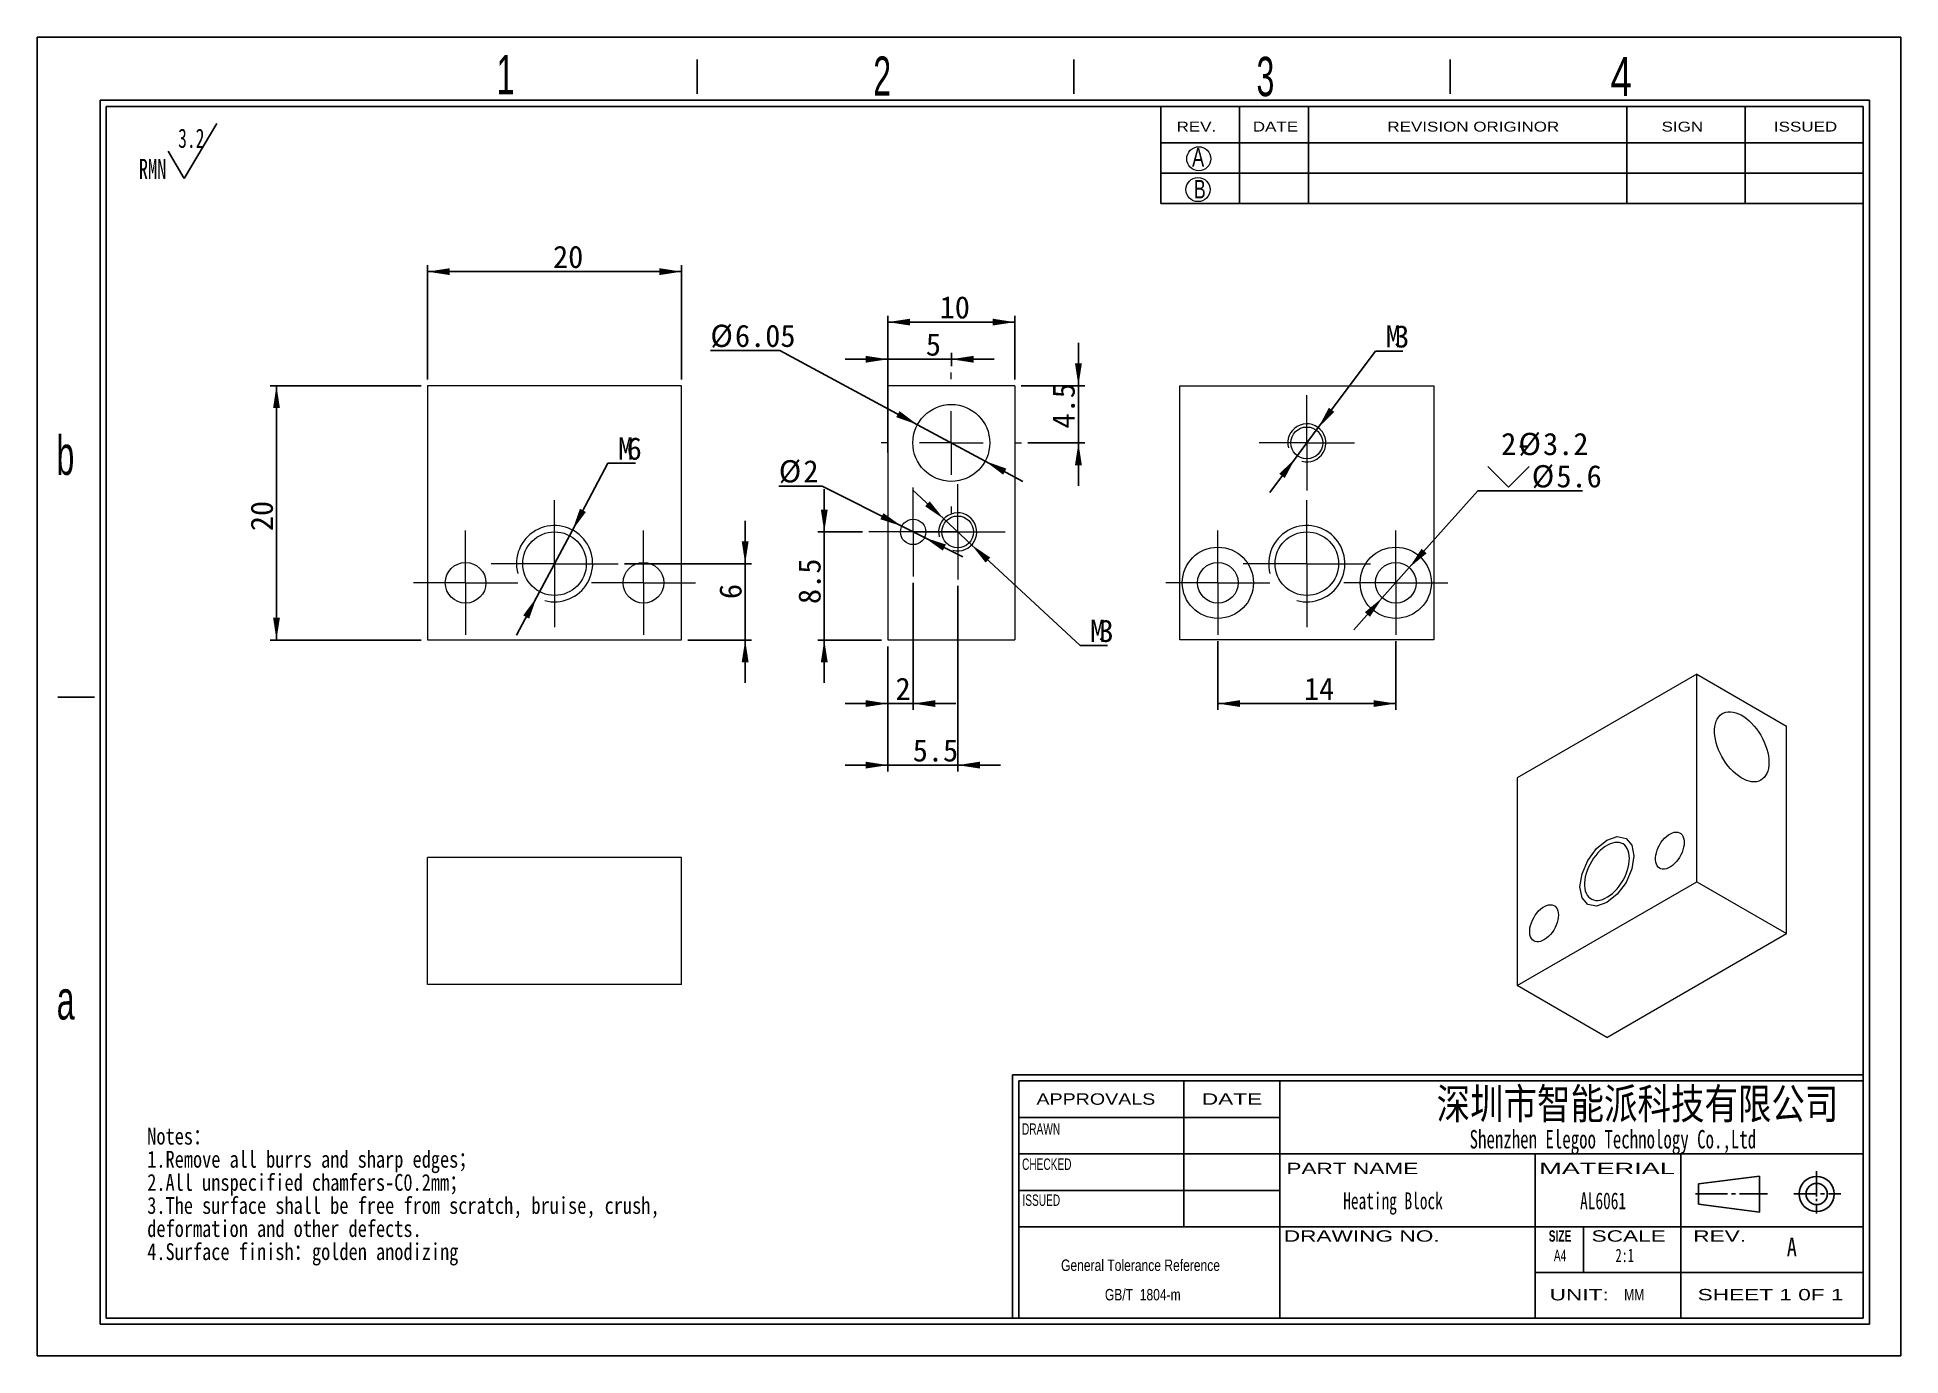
# Model space of a CAD drawing. Header units: millimetres. Extents: x 2 to 295, y 1 to 209.
import ezdxf

# ---------------------------------------------------------------- set-up
doc = ezdxf.new("R2010")
doc.units = ezdxf.units.MM
doc.linetypes.add('CENTER', pattern=[10.16, 6.35, -1.27, 1.27, -1.27])
doc.layers.add('DIM', color=5, linetype='Continuous')
doc.layers.add('SLD-0', color=179, linetype='Continuous')
doc.layers.add('中心线', color=1, linetype='CENTER', lineweight=15)
doc.styles.add('SLDTEXTSTYLE0', font='SIMSUN.TTC', dxfattribs={"width": 0.67})
doc.styles.add('SLDTEXTSTYLE1', font='SIMSUN.TTC', dxfattribs={"width": 0.8, "bigfont": 'bigfont'})
doc.styles.add('SLDTEXTSTYLE10', font='ARIAL.TTF', dxfattribs={"width": 1.2324})
doc.styles.add('SLDTEXTSTYLE11', font='ARIAL.TTF', dxfattribs={"width": 1.7064})
doc.styles.add('SLDTEXTSTYLE12', font='SIMSUN.TTC', dxfattribs={"width": 0.8, "bigfont": 'bigfont'})
doc.styles.add('SLDTEXTSTYLE13', font='SIMKAI.TTF', dxfattribs={"width": 0.67})
doc.styles.add('SLDTEXTSTYLE14', font='SIMSUN.TTC')
doc.styles.add('SLDTEXTSTYLE2', font='SIMSUN.TTC', dxfattribs={"width": 0.8})
doc.styles.add('SLDTEXTSTYLE3', font='SIMSUN.TTC', dxfattribs={"width": 0.67})
doc.styles.add('SLDTEXTSTYLE4', font='ARIAL.TTF', dxfattribs={"width": 0.63516})
doc.styles.add('SLDTEXTSTYLE5', font='GOTHIC.TTF', dxfattribs={"width": 0.7304})
doc.styles.add('SLDTEXTSTYLE6', font='GOTHIC.TTF', dxfattribs={"width": 0.61171})
doc.styles.add('SLDTEXTSTYLE7', font='ARIALBD.TTF', dxfattribs={"width": 0.63516})
doc.styles.add('SLDTEXTSTYLE8', font='ARIAL.TTF', dxfattribs={"width": 1.422})
doc.styles.add('SLDTEXTSTYLE9', font='ARIAL.TTF', dxfattribs={"width": 0.7584})
doc.dimstyles.new('SLDDIMSTYLE0', dxfattribs={"dimtxt": 3.5, "dimasz": 3.5, "dimexe": 0, "dimexo": 0.0625, "dimgap": 0.875, "dimtad": 2, "dimlfac": 0.5, "dimrnd": 1e-09, "dimzin": 12, "dimdsep": 46, "dimtxsty": 'SLDTEXTSTYLE0', "dimsah": 1, "dimcen": 0.09, "dimadec": 0, "dimazin": 3, "dimtfac": 1, "dimtofl": 0, "dimtmove": 0, "dimatfit": 3, "dimfxl": 0, "dimfrac": 2, "dimtolj": 1, "dimtzin": 12, "dimarcsym": 0})
doc.dimstyles.new('SLDDIMSTYLE1', dxfattribs={"dimtxt": 3.5, "dimasz": 3.5, "dimexe": 0, "dimexo": 0.0625, "dimgap": 0.875, "dimtad": 0, "dimtih": 1, "dimtoh": 1, "dimlfac": 0.5, "dimrnd": 1e-09, "dimzin": 12, "dimdsep": 46, "dimtxsty": 'SLDTEXTSTYLE0', "dimsah": 1, "dimcen": 0, "dimadec": 0, "dimazin": 3, "dimtfac": 1, "dimtmove": 0, "dimatfit": 3, "dimfxl": 0, "dimfrac": 2, "dimtolj": 1, "dimtzin": 12, "dimarcsym": 0})
doc.dimstyles.new('SLDDIMSTYLE2', dxfattribs={"dimtxt": 3.5, "dimasz": 3.5, "dimexe": 0, "dimexo": 0.0625, "dimgap": 0.875, "dimtad": 2, "dimlfac": 0.5, "dimrnd": 1e-09, "dimzin": 12, "dimdsep": 46, "dimtxsty": 'SLDTEXTSTYLE0', "dimsah": 1, "dimcen": 0.09, "dimadec": 0, "dimazin": 3, "dimtfac": 1, "dimtmove": 0, "dimatfit": 0, "dimfxl": 0, "dimfrac": 2, "dimtolj": 1, "dimtzin": 12, "dimarcsym": 0})
doc.dimstyles.new('SLDDIMSTYLE3', dxfattribs={"dimtxt": 3.5, "dimasz": 3.5, "dimexe": 0, "dimexo": 0.0625, "dimgap": 0.875, "dimtad": 0, "dimtih": 1, "dimtoh": 1, "dimlfac": 0.5, "dimrnd": 1e-09, "dimzin": 12, "dimdsep": 46, "dimtxsty": 'SLDTEXTSTYLE0', "dimsah": 1, "dimcen": 0, "dimadec": 0, "dimazin": 3, "dimtfac": 1, "dimtmove": 0, "dimatfit": 3, "dimfxl": 0, "dimfrac": 2, "dimtolj": 1, "dimtzin": 12, "dimarcsym": 0})

# ---------------------------------------------------------------- blocks, each defined once
blk = doc.blocks.new('SW_NOTE_0')
at = {"layer": 'SLD-0', "color": 0}
for q in [(12.27, 9.26), (4.6, 4.92)]:
    blk.add_line((7.16, 0.59), q, dxfattribs=at)
at = {"layer": 'SLD-0', "color": 0, "attachment_point": 1, "style": 'SLDTEXTSTYLE0'}
for s, insert, char_height in [('3.2', (6.19, 8.45), 3.032), ('RMN', (0, 3.69), 3.175)]:
    blk.add_mtext(s, dxfattribs=dict(at, insert=insert, char_height=char_height))
blk = doc.blocks.new('SW_NOTE_1')
at = {"layer": 'SLD-0', "color": 0, "char_height": 2.6458, "attachment_point": 1}
for s, insert, style in [('Notes\\M+18146', (0, 3.08), 'SLDTEXTSTYLE1'), ('1.Remove all burrs and sharp edges\\M+18147', (0, -0.55), 'SLDTEXTSTYLE1'), ('2.All unspecified chamfers-C0.2mm\\M+18147', (0, -4.19), 'SLDTEXTSTYLE1'), ('3.The surface shall be free from scratch, bruise, crush, ', (0, -7.82), 'SLDTEXTSTYLE2'), ('deformation and other defects.', (0, -11.45), 'SLDTEXTSTYLE2'), ('4.Surface finish\\M+18146golden anodizing', (0, -15.08), 'SLDTEXTSTYLE1')]:
    blk.add_mtext(s, dxfattribs=dict(at, insert=insert, style=style))
blk = doc.blocks.new('SW_NOTE_2')
at = {"layer": 'SLD-0', "color": 0, "char_height": 1.7927, "attachment_point": 2, "style": 'SLDTEXTSTYLE9'}
for s, insert in [('General Tolerance Reference ', (13.02, 2.31)), (' GB/T  1804-m', (13.11, -2.32))]:
    blk.add_mtext(s, dxfattribs=dict(at, insert=insert))
blk = doc.blocks.new('_D')
at = {"layer": 'DIM'}
for p, q in [((63.23, 154.87), (63.23, 172.81)), ((63.23, 171.81), (103.23, 171.81)), ((103.23, 154.87), (103.23, 172.81))]:
    blk.add_line(p, q, dxfattribs=at)
for points in [[(63.23, 171.81), (66.73, 171.27), (66.73, 172.35)], [(103.23, 171.81), (99.73, 172.35), (99.73, 171.27)]]:
    blk.add_solid(points, dxfattribs=at)
at = {"layer": 'DIM', "insert": (82.99, 175.89), "char_height": 3.5, "attachment_point": 1, "style": 'SLDTEXTSTYLE14'}
blk.add_mtext('20', dxfattribs=at)
blk = doc.blocks.new('_D_1')
at = {"layer": 'DIM'}
for p, q in [((62.23, 153.87), (38.46, 153.87)), ((39.46, 153.87), (39.46, 113.87)), ((62.23, 113.87), (38.46, 113.87))]:
    blk.add_line(p, q, dxfattribs=at)
for points in [[(39.46, 153.87), (38.93, 150.37), (40, 150.37)], [(39.46, 113.87), (40, 117.37), (38.93, 117.37)]]:
    blk.add_solid(points, dxfattribs=at)
at = {"layer": 'DIM', "insert": (35.39, 130.99), "char_height": 3.5, "attachment_point": 1, "rotation": 90, "style": 'SLDTEXTSTYLE14'}
blk.add_mtext('20', dxfattribs=at)
blk = doc.blocks.new('_D_2')
at = {"layer": 'DIM'}
for p, q in [((86.05, 131.17), (91.64, 141.67)), ((91.64, 141.67), (95.95, 141.67)), ((80.41, 120.58), (86.05, 131.17)), ((80.41, 120.58), (77.25, 114.64))]:
    blk.add_line(p, q, dxfattribs=at)
for points in [[(86.05, 131.17), (88.17, 134.01), (87.22, 134.51)], [(80.41, 120.58), (78.29, 117.74), (79.24, 117.24)]]:
    blk.add_solid(points, dxfattribs=at)
at = {"layer": 'DIM', "char_height": 3.5, "attachment_point": 1, "style": 'SLDTEXTSTYLE14'}
for s, insert in [('M', (93.23, 145.74)), ('6', (94.59, 145.74))]:
    blk.add_mtext(s, dxfattribs=dict(at, insert=insert))
blk = doc.blocks.new('_D_3')
at = {"layer": 'DIM'}
for p, q in [((113.23, 125.87), (113.23, 132.6)), ((94.23, 125.87), (114.23, 125.87)), ((113.23, 125.87), (113.23, 113.87)), ((104.23, 113.87), (114.23, 113.87)), ((113.23, 113.87), (113.23, 107.14))]:
    blk.add_line(p, q, dxfattribs=at)
for points in [[(113.23, 125.87), (113.77, 129.37), (112.69, 129.37)], [(113.23, 113.87), (112.69, 110.37), (113.77, 110.37)]]:
    blk.add_solid(points, dxfattribs=at)
at = {"layer": 'DIM', "insert": (109.16, 120.31), "char_height": 3.5, "attachment_point": 1, "rotation": 90, "style": 'SLDTEXTSTYLE14'}
blk.add_mtext('6', dxfattribs=at)
blk = doc.blocks.new('SW_CENTERMARKSYMBOL_0')
at = {"layer": '中心线', "color": 0}
for p, q in [((0, 5), (0, 8.2)), ((0, 0), (0, 5)), ((-5, 0), (-8.2, 0)), ((0, 0), (-5, 0)), ((0, 0), (0, -5)), ((0, 0), (5, 0)), ((5, 0), (8.2, 0)), ((0, -5), (0, -8.2))]:
    blk.add_line(p, q, dxfattribs=at)
blk = doc.blocks.new('SW_CENTERMARKSYMBOL_1')
at = {"layer": '中心线', "color": 0}
for p, q in [((0, 5), (0, 8.2)), ((0, 0), (0, 5)), ((-5, 0), (-8.2, 0)), ((0, 0), (-5, 0)), ((0, 0), (0, -5)), ((0, 0), (5, 0)), ((5, 0), (8.2, 0)), ((0, -5), (0, -8.2))]:
    blk.add_line(p, q, dxfattribs=at)
blk = doc.blocks.new('SW_CENTERMARKSYMBOL_2')
at = {"layer": '中心线', "color": 0}
for p, q in [((0, 5), (0, 10)), ((0, 0), (0, 5)), ((-5, 0), (-10, 0)), ((0, 0), (-5, 0)), ((0, 0), (0, -5)), ((0, 0), (5, 0)), ((5, 0), (10, 0)), ((0, -5), (0, -10))]:
    blk.add_line(p, q, dxfattribs=at)
blk = doc.blocks.new('SW_CENTERMARKSYMBOL_3')
at = {"layer": '中心线', "color": 0}
for p, q in [((0, 5), (0, 8.2)), ((0, 0), (0, 5)), ((-5, 0), (-8.2, 0)), ((0, 0), (-5, 0)), ((0, 0), (0, -5)), ((0, 0), (5, 0)), ((5, 0), (8.2, 0)), ((0, -5), (0, -8.2))]:
    blk.add_line(p, q, dxfattribs=at)
blk = doc.blocks.new('SW_CENTERMARKSYMBOL_4')
at = {"layer": '中心线', "color": 0}
for p, q in [((0, 5), (0, 8.2)), ((0, 0), (0, 5)), ((-5, 0), (-8.2, 0)), ((0, 0), (-5, 0)), ((0, 0), (0, -5)), ((0, 0), (5, 0)), ((5, 0), (8.2, 0)), ((0, -5), (0, -8.2))]:
    blk.add_line(p, q, dxfattribs=at)
blk = doc.blocks.new('SW_CENTERMARKSYMBOL_5')
at = {"layer": '中心线', "color": 0}
for p, q in [((0, 5), (0, 10)), ((0, 0), (0, 5)), ((-5, 0), (-10, 0)), ((0, 0), (-5, 0)), ((0, 0), (0, -5)), ((0, 0), (5, 0)), ((5, 0), (10, 0)), ((0, -5), (0, -10))]:
    blk.add_line(p, q, dxfattribs=at)
blk = doc.blocks.new('_D_4')
at = {"layer": 'DIM'}
for p, q in [((135.68, 154.87), (135.68, 164.87)), ((155.68, 154.87), (155.68, 164.87)), ((155.68, 163.87), (135.68, 163.87))]:
    blk.add_line(p, q, dxfattribs=at)
for points in [[(135.68, 163.87), (139.18, 163.34), (139.18, 164.41)], [(155.68, 163.87), (152.18, 164.41), (152.18, 163.34)]]:
    blk.add_solid(points, dxfattribs=at)
at = {"layer": 'DIM', "insert": (143.84, 167.95), "char_height": 3.5, "attachment_point": 1, "style": 'SLDTEXTSTYLE14'}
blk.add_mtext('10', dxfattribs=at)
blk = doc.blocks.new('_D_5')
at = {"layer": 'DIM'}
for p, q in [((118.66, 159.4), (107.76, 159.4)), ((140.35, 147.74), (118.66, 159.4)), ((151.01, 142.01), (140.35, 147.74)), ((151.01, 142.01), (156.93, 138.82))]:
    blk.add_line(p, q, dxfattribs=at)
for points in [[(140.35, 147.74), (137.52, 149.87), (137.01, 148.92)], [(151.01, 142.01), (153.83, 139.88), (154.34, 140.83)]]:
    blk.add_solid(points, dxfattribs=at)
at = {"layer": 'DIM', "char_height": 3.5, "attachment_point": 1, "style": 'SLDTEXTSTYLE14'}
for s, insert in [('%%c', (107.76, 163.47)), ('6.05', (111.63, 163.47))]:
    blk.add_mtext(s, dxfattribs=dict(at, insert=insert))
blk = doc.blocks.new('_D_6')
at = {"layer": 'DIM'}
for p, q in [((125.33, 138.08), (118.52, 138.08)), ((137.89, 131.77), (125.33, 138.08)), ((141.46, 129.98), (137.89, 131.77)), ((141.46, 129.98), (147.48, 126.95))]:
    blk.add_line(p, q, dxfattribs=at)
for points in [[(137.89, 131.77), (135, 133.82), (134.52, 132.86)], [(141.46, 129.98), (144.35, 127.92), (144.83, 128.89)]]:
    blk.add_solid(points, dxfattribs=at)
at = {"layer": 'DIM', "char_height": 3.5, "attachment_point": 1, "style": 'SLDTEXTSTYLE14'}
for s, insert in [('%%c', (118.52, 142.16)), ('2', (122.39, 142.16))]:
    blk.add_mtext(s, dxfattribs=dict(at, insert=insert))
blk = doc.blocks.new('_D_7')
at = {"layer": 'DIM'}
for p, q in [((144.48, 132.92), (139.55, 137.5)), ((144.48, 132.92), (148.87, 128.83)), ((148.87, 128.83), (165.93, 112.98)), ((165.93, 112.98), (170.24, 112.98))]:
    blk.add_line(p, q, dxfattribs=at)
for points in [[(144.48, 132.92), (142.28, 135.69), (141.55, 134.9)], [(148.87, 128.83), (151.07, 126.05), (151.81, 126.84)]]:
    blk.add_solid(points, dxfattribs=at)
at = {"layer": 'DIM', "char_height": 3.5, "attachment_point": 1, "style": 'SLDTEXTSTYLE14'}
for s, insert in [('M', (167.52, 117.06)), ('3', (168.88, 117.06))]:
    blk.add_mtext(s, dxfattribs=dict(at, insert=insert))
blk = doc.blocks.new('_D_8')
at = {"layer": 'DIM'}
for p, q in [((139.68, 122.87), (139.68, 102.87)), ((135.68, 112.87), (135.68, 102.87)), ((135.68, 103.87), (128.95, 103.87)), ((139.68, 103.87), (135.68, 103.87)), ((139.68, 103.87), (146.41, 103.87))]:
    blk.add_line(p, q, dxfattribs=at)
for points in [[(135.68, 103.87), (132.18, 104.41), (132.18, 103.34)], [(139.68, 103.87), (143.18, 103.34), (143.18, 104.41)]]:
    blk.add_solid(points, dxfattribs=at)
at = {"layer": 'DIM', "insert": (136.9, 107.95), "char_height": 3.5, "attachment_point": 1, "style": 'SLDTEXTSTYLE14'}
blk.add_mtext('2', dxfattribs=at)
blk = doc.blocks.new('_D_9')
at = {"layer": 'DIM'}
for p, q in [((146.68, 122.37), (146.68, 93.19)), ((135.68, 112.87), (135.68, 93.19)), ((135.68, 94.19), (128.95, 94.19)), ((146.68, 94.19), (135.68, 94.19)), ((146.68, 94.19), (153.41, 94.19))]:
    blk.add_line(p, q, dxfattribs=at)
for points in [[(135.68, 94.19), (132.18, 94.73), (132.18, 93.65)], [(146.68, 94.19), (150.18, 93.65), (150.18, 94.73)]]:
    blk.add_solid(points, dxfattribs=at)
at = {"layer": 'DIM', "insert": (139.61, 98.26), "char_height": 3.5, "attachment_point": 1, "style": 'SLDTEXTSTYLE14'}
blk.add_mtext('5.5', dxfattribs=at)
blk = doc.blocks.new('_D_10')
at = {"layer": 'DIM'}
for p, q in [((135.68, 143.37), (135.68, 159.03)), ((145.68, 156.92), (145.68, 159.03)), ((135.68, 158.03), (128.95, 158.03)), ((135.68, 158.03), (145.68, 158.03)), ((145.68, 158.03), (152.41, 158.03))]:
    blk.add_line(p, q, dxfattribs=at)
for points in [[(135.68, 158.03), (132.18, 158.57), (132.18, 157.49)], [(145.68, 158.03), (149.18, 157.49), (149.18, 158.57)]]:
    blk.add_solid(points, dxfattribs=at)
at = {"layer": 'DIM', "insert": (141.67, 162.1), "char_height": 3.5, "attachment_point": 1, "style": 'SLDTEXTSTYLE14'}
blk.add_mtext('5', dxfattribs=at)
blk = doc.blocks.new('_D_11')
at = {"layer": 'DIM'}
for p, q in [((165.68, 153.87), (165.68, 160.6)), ((156.68, 153.87), (166.68, 153.87)), ((165.68, 153.87), (165.68, 144.87)), ((157.73, 144.87), (166.68, 144.87)), ((165.68, 144.87), (165.68, 138.14))]:
    blk.add_line(p, q, dxfattribs=at)
for points in [[(165.68, 153.87), (166.22, 157.37), (165.14, 157.37)], [(165.68, 144.87), (165.14, 141.37), (166.22, 141.37)]]:
    blk.add_solid(points, dxfattribs=at)
at = {"layer": 'DIM', "insert": (161.6, 147.14), "char_height": 3.5, "attachment_point": 1, "rotation": 90, "style": 'SLDTEXTSTYLE14'}
blk.add_mtext('4.5', dxfattribs=at)
blk = doc.blocks.new('_D_12')
at = {"layer": 'DIM'}
for p, q in [((125.68, 130.87), (125.68, 137.6)), ((131.68, 130.87), (124.68, 130.87)), ((125.68, 130.87), (125.68, 113.87)), ((134.68, 113.87), (124.68, 113.87)), ((125.68, 113.87), (125.68, 107.14))]:
    blk.add_line(p, q, dxfattribs=at)
for points in [[(125.68, 130.87), (126.22, 134.37), (125.14, 134.37)], [(125.68, 113.87), (125.14, 110.37), (126.22, 110.37)]]:
    blk.add_solid(points, dxfattribs=at)
at = {"layer": 'DIM', "insert": (121.6, 119.53), "char_height": 3.5, "attachment_point": 1, "rotation": 90, "style": 'SLDTEXTSTYLE14'}
blk.add_mtext('8.5', dxfattribs=at)
blk = doc.blocks.new('SW_CENTERMARKSYMBOL_6')
at = {"layer": '中心线', "color": 0}
for p, q in [((0, 10), (0, 11.05)), ((0, 0), (0, 5)), ((-10, 0), (-11.05, 0)), ((0, 0), (-5, 0)), ((0, 0), (0, -5)), ((0, 0), (5, 0)), ((10, 0), (11.05, 0)), ((0, -10), (0, -11.05))]:
    blk.add_line(p, q, dxfattribs=at)
blk = doc.blocks.new('SW_CENTERMARKSYMBOL_7')
at = {"layer": '中心线', "color": 0}
for p, q in [((0, 5), (0, 7)), ((0, 0), (0, 5)), ((-5, 0), (-7, 0)), ((0, 0), (-5, 0)), ((0, 0), (0, -5)), ((0, 0), (5, 0)), ((5, 0), (7, 0)), ((0, -5), (0, -7))]:
    blk.add_line(p, q, dxfattribs=at)
blk = doc.blocks.new('SW_CENTERMARKSYMBOL_8')
at = {"layer": '中心线', "color": 0}
for p, q in [((0, 5), (0, 7.5)), ((0, 0), (0, 5)), ((-5, 0), (-7.5, 0)), ((0, 0), (-5, 0)), ((0, 0), (0, -5)), ((0, 0), (5, 0)), ((5, 0), (7.5, 0)), ((0, -5), (0, -7.5))]:
    blk.add_line(p, q, dxfattribs=at)
blk = doc.blocks.new('_D_13')
at = {"layer": 'DIM'}
for p, q in [((203.43, 147.27), (212.45, 159.31)), ((212.45, 159.31), (216.76, 159.31)), ((199.83, 142.47), (203.43, 147.27)), ((199.83, 142.47), (195.79, 137.09))]:
    blk.add_line(p, q, dxfattribs=at)
for points in [[(203.43, 147.27), (205.96, 149.75), (205.1, 150.4)], [(199.83, 142.47), (197.3, 140), (198.16, 139.35)]]:
    blk.add_solid(points, dxfattribs=at)
at = {"layer": 'DIM', "char_height": 3.5, "attachment_point": 1, "style": 'SLDTEXTSTYLE14'}
for s, insert in [('M', (214.04, 163.38)), ('3', (215.4, 163.38))]:
    blk.add_mtext(s, dxfattribs=dict(at, insert=insert))
blk = doc.blocks.new('_D_14')
at = {"layer": 'DIM'}
for p, q in [((187.63, 113.67), (187.63, 102.87)), ((215.63, 113.67), (215.63, 102.87)), ((187.63, 103.87), (215.63, 103.87))]:
    blk.add_line(p, q, dxfattribs=at)
for points in [[(187.63, 103.87), (191.13, 103.34), (191.13, 104.41)], [(215.63, 103.87), (212.13, 104.41), (212.13, 103.34)]]:
    blk.add_solid(points, dxfattribs=at)
at = {"layer": 'DIM', "insert": (201.19, 107.95), "char_height": 3.5, "attachment_point": 1, "style": 'SLDTEXTSTYLE14'}
blk.add_mtext('14', dxfattribs=at)
blk = doc.blocks.new('SW_SYMBOL_HOLE_SINK')
at = {"layer": 'DIM', "color": 0}
for p, q in [((0, 875), (800, 75)), ((800, 75), (1600, 875))]:
    blk.add_line(p, q, dxfattribs=at)
blk = doc.blocks.new('_D_15')
at = {"layer": 'DIM'}
for p, q in [((217.76, 125.26), (228.53, 137.31)), ((228.53, 137.31), (245, 137.31)), ((213.5, 120.49), (217.76, 125.26)), ((213.5, 120.49), (209.01, 115.47))]:
    blk.add_line(p, q, dxfattribs=at)
for points in [[(217.76, 125.26), (220.49, 127.51), (219.69, 128.23)], [(213.5, 120.49), (210.76, 118.24), (211.57, 117.52)]]:
    blk.add_solid(points, dxfattribs=at)
at = {"layer": 'DIM', "xscale": 0.004072727272727273, "yscale": 0.004072727272727273, "zscale": 0.004072727272727273}
blk.add_blockref('SW_SYMBOL_HOLE_SINK', (230.12, 137.6), dxfattribs=at)
at = {"layer": 'DIM', "char_height": 3.5, "attachment_point": 1, "style": 'SLDTEXTSTYLE14'}
for s, insert in [('2-', (232.22, 146.46)), ('%%c', (234.94, 146.46)), ('3.2', (238.81, 146.46)), ('%%c', (237.04, 141.38)), ('5.6', (240.91, 141.38))]:
    blk.add_mtext(s, dxfattribs=dict(at, insert=insert))
blk = doc.blocks.new('SW_CENTERMARKSYMBOL_9')
at = {"layer": '中心线', "color": 0}
for p, q in [((0, 5), (0, 8.2)), ((0, 0), (0, 5)), ((-5, 0), (-8.2, 0)), ((0, 0), (-5, 0)), ((0, 0), (0, -5)), ((0, 0), (5, 0)), ((5, 0), (8.2, 0)), ((0, -5), (0, -8.2))]:
    blk.add_line(p, q, dxfattribs=at)
blk = doc.blocks.new('SW_CENTERMARKSYMBOL_10')
at = {"layer": '中心线', "color": 0}
for p, q in [((0, 5), (0, 8.2)), ((0, 0), (0, 5)), ((-5, 0), (-8.2, 0)), ((0, 0), (-5, 0)), ((0, 0), (0, -5)), ((0, 0), (5, 0)), ((5, 0), (8.2, 0)), ((0, -5), (0, -8.2))]:
    blk.add_line(p, q, dxfattribs=at)
blk = doc.blocks.new('SW_CENTERMARKSYMBOL_11')
at = {"layer": '中心线', "color": 0}
for p, q in [((0, 5), (0, 10)), ((0, 0), (0, 5)), ((-5, 0), (-10, 0)), ((0, 0), (-5, 0)), ((0, 0), (0, -5)), ((0, 0), (5, 0)), ((5, 0), (10, 0)), ((0, -5), (0, -10))]:
    blk.add_line(p, q, dxfattribs=at)
blk = doc.blocks.new('SW_CENTERMARKSYMBOL_12')
at = {"layer": '中心线', "color": 0}
for p, q in [((0, 5), (0, 7.5)), ((0, 0), (0, 5)), ((-5, 0), (-7.5, 0)), ((0, 0), (-5, 0)), ((0, 0), (0, -5)), ((0, 0), (5, 0)), ((5, 0), (7.5, 0)), ((0, -5), (0, -7.5))]:
    blk.add_line(p, q, dxfattribs=at)

msp = doc.modelspace()

# ---------------------------------------------------------------- linework, layer by layer
at = {"color": 7, "linetype": 'Continuous', "lineweight": 15}
for p, q in [((63.23, 153.874), (63.23, 113.874)), ((103.23, 153.874), (63.23, 153.874)), ((103.23, 113.874), (103.23, 153.874)), ((135.677, 153.874), (135.677, 113.874)), ((155.677, 153.874), (135.677, 153.874)), ((155.677, 153.874), (155.677, 113.874)), ((181.629, 113.874), (181.629, 153.874)), ((181.629, 153.874), (221.629, 153.874)), ((221.629, 153.874), (221.629, 113.874)), ((63.23, 113.874), (103.23, 113.874)), ((135.677, 113.874), (155.677, 113.874)), ((221.629, 113.874), (181.629, 113.874)), ((263.01, 108.505), (234.725, 92.177)), ((263.01, 75.843), (263.01, 108.505)), ((263.01, 108.505), (277.152, 100.341)), ((277.152, 67.679), (277.152, 100.341)), ((234.725, 92.177), (234.725, 59.515)), ((63.23, 59.667), (63.23, 79.667)), ((103.23, 79.667), (63.23, 79.667)), ((103.23, 59.667), (103.23, 79.667)), ((234.725, 59.515), (263.01, 75.843)), ((263.01, 75.843), (277.152, 67.679)), ((248.867, 51.351), (277.152, 67.679)), ((103.23, 59.667), (63.23, 59.667)), ((248.867, 51.351), (234.725, 59.515))]:
    msp.add_line(p, q, dxfattribs=at)
at = {"color": 7, "linetype": 'Continuous', "lineweight": 15, "flags": 128}
for points in [[(274.359, 94.604), (274.337, 94.125), (274.274, 93.674), (274.169, 93.258), (274.023, 92.879), (273.838, 92.542), (273.615, 92.251), (273.358, 92.007), (273.068, 91.813), (272.748, 91.672), (272.402, 91.584), (272.032, 91.551), (271.644, 91.573), (271.239, 91.65), (270.824, 91.78), (270.4, 91.963), (269.974, 92.197), (269.549, 92.479), (269.129, 92.807), (268.718, 93.178), (268.321, 93.587), (267.942, 94.031), (267.583, 94.505), (267.25, 95.004), (266.945, 95.524), (266.671, 96.06), (266.43, 96.605), (266.226, 97.156), (266.061, 97.705), (265.935, 98.248), (265.85, 98.78), (265.808, 99.294), (265.808, 99.787), (265.85, 100.252), (265.935, 100.686), (266.061, 101.084), (266.226, 101.442), (266.43, 101.757), (266.671, 102.025), (266.945, 102.244), (267.25, 102.412), (267.583, 102.527), (267.942, 102.587), (268.321, 102.593), (268.718, 102.543), (269.129, 102.44), (269.549, 102.283), (269.974, 102.074), (270.4, 101.816), (270.824, 101.51), (271.239, 101.16), (271.644, 100.77), (272.032, 100.343), (272.402, 99.884), (272.748, 99.396), (273.068, 98.886), (273.358, 98.358), (273.615, 97.816), (273.838, 97.268), (274.023, 96.717), (274.169, 96.17), (274.274, 95.632), (274.337, 95.108), (274.359, 94.604)], [(261.03, 82.049), (261.008, 81.673), (260.942, 81.278), (260.834, 80.873), (260.686, 80.466), (260.5, 80.064), (260.281, 79.675), (260.032, 79.307), (259.759, 78.967), (259.466, 78.661), (259.16, 78.396), (258.846, 78.177), (258.53, 78.008), (258.22, 77.892), (257.919, 77.831), (257.636, 77.827), (257.374, 77.88), (257.139, 77.988), (256.936, 78.15), (256.769, 78.363), (256.641, 78.622), (256.554, 78.922), (256.51, 79.258), (256.51, 79.622), (256.554, 80.008), (256.641, 80.409), (256.769, 80.816), (256.936, 81.222), (257.139, 81.618), (257.374, 81.998), (257.636, 82.353), (257.919, 82.676), (258.22, 82.962), (258.53, 83.205), (258.846, 83.4), (259.16, 83.543), (259.466, 83.632), (259.759, 83.664), (260.032, 83.64), (260.281, 83.559), (260.5, 83.423), (260.686, 83.235), (260.834, 82.999), (260.942, 82.719), (261.008, 82.4), (261.03, 82.049)], [(252.403, 79.519), (252.382, 79.955), (252.317, 80.362), (252.211, 80.734), (252.065, 81.066), (251.879, 81.354), (251.658, 81.596), (251.402, 81.787), (251.115, 81.927), (250.801, 82.012), (250.464, 82.042), (250.107, 82.017), (249.735, 81.936), (249.353, 81.802), (248.965, 81.615), (248.576, 81.378), (248.19, 81.093), (247.812, 80.765), (247.447, 80.397), (247.1, 79.993), (246.774, 79.559), (246.473, 79.099), (246.201, 78.62), (245.962, 78.127), (245.758, 77.626), (245.592, 77.123), (245.465, 76.625), (245.38, 76.136), (245.337, 75.665), (245.337, 75.215), (245.38, 74.792), (245.465, 74.403), (245.592, 74.05), (245.758, 73.739), (245.962, 73.474), (246.201, 73.257), (246.473, 73.092), (246.774, 72.979), (247.1, 72.921), (247.447, 72.919), (247.812, 72.972), (248.19, 73.079), (248.576, 73.24), (248.965, 73.453), (249.353, 73.714), (249.735, 74.021), (250.107, 74.37), (250.464, 74.756), (250.801, 75.176), (251.115, 75.624), (251.402, 76.094), (251.658, 76.581), (251.879, 77.078), (252.065, 77.581), (252.211, 78.082), (252.317, 78.576), (252.382, 79.057), (252.403, 79.519)], [(241.231, 70.619), (241.209, 70.243), (241.143, 69.849), (241.035, 69.444), (240.887, 69.036), (240.701, 68.634), (240.482, 68.245), (240.233, 67.877), (239.96, 67.537), (239.667, 67.232), (239.361, 66.967), (239.047, 66.747), (238.731, 66.578), (238.421, 66.462), (238.12, 66.401), (237.837, 66.397), (237.575, 66.45), (237.34, 66.558), (237.137, 66.721), (236.97, 66.933), (236.842, 67.192), (236.755, 67.492), (236.711, 67.828), (236.711, 68.192), (236.755, 68.579), (236.842, 68.979), (236.97, 69.386), (237.137, 69.792), (237.34, 70.189), (237.575, 70.568), (237.837, 70.923), (238.12, 71.246), (238.421, 71.532), (238.731, 71.775), (239.047, 71.97), (239.361, 72.113), (239.667, 72.202), (239.96, 72.234), (240.233, 72.21), (240.482, 72.129), (240.701, 71.993), (240.887, 71.806), (241.035, 71.569), (241.143, 71.289), (241.209, 70.97), (241.231, 70.619)]]:
    msp.add_lwpolyline(points, dxfattribs=at)
at = {"color": 7, "linetype": 'Continuous', "lineweight": 0, "flags": 128}
msp.add_lwpolyline([(248.867, 72.578), (247.244, 72.014), (245.867, 72.281), (244.948, 73.34), (244.625, 75.028), (244.948, 77.09), (245.867, 79.21), (247.244, 81.067), (248.867, 82.377), (250.491, 82.941), (251.867, 82.674), (252.787, 81.615), (253.11, 79.927), (252.787, 77.866), (251.867, 75.745), (250.491, 73.889), (248.867, 72.578)], dxfattribs=at)
at = {"color": 7, "linetype": 'Continuous', "lineweight": 15}
for centre, radius in [((145.677, 144.874), 6.05), ((201.629, 144.874), 2.5), ((139.677, 130.874), 2), ((146.677, 130.874), 2.5), ((83.23, 125.874), 5), ((201.629, 125.874), 5), ((187.629, 122.874), 5.6), ((215.629, 122.874), 5.6), ((69.23, 122.874), 3.2), ((97.23, 122.874), 3.2), ((187.629, 122.874), 3.2), ((215.629, 122.874), 3.2)]:
    msp.add_circle(centre, radius, dxfattribs=at)
at = {"color": 7, "linetype": 'Continuous', "lineweight": 0}
for centre, radius in [((201.629, 144.874), 3), ((146.677, 130.874), 3), ((83.23, 125.874), 6), ((201.629, 125.874), 6)]:
    msp.add_arc(centre, radius, 255, 195, dxfattribs=at)
at = {"layer": 'SLD-0'}
for p, q in [((1.812, 208.674), (295.107, 208.674)), ((1.812, 1.294), (1.812, 208.674)), ((295.107, 208.674), (295.107, 1.294)), ((12.675, 7.219), (12.675, 197.811)), ((12.675, 197.811), (289.181, 197.811)), ((252.017, 197.811), (252.017, 182.514)), ((270.599, 197.811), (270.599, 182.514)), ((289.181, 197.811), (289.181, 7.219)), ((289.181, 7.219), (12.675, 7.219)), ((295.107, 1.294), (1.812, 1.294))]:
    msp.add_line(p, q, dxfattribs=at)
at = {"layer": 'SLD-0', "color": 6, "linetype": 'Continuous'}
for p, q in [((105.701, 199.786), (105.701, 205.169)), ((164.952, 199.786), (164.952, 205.169)), ((224.204, 199.786), (224.204, 205.169)), ((11.687, 6.231), (11.687, 198.799)), ((11.687, 198.799), (290.169, 198.799)), ((290.169, 198.799), (290.169, 6.231)), ((10.805, 104.853), (5.068, 104.853)), ((290.169, 6.231), (11.687, 6.231))]:
    msp.add_line(p, q, dxfattribs=at)
at = {"layer": 'SLD-0', "color": 179, "linetype": 'Continuous'}
for p, q in [((178.659, 197.811), (178.659, 182.514)), ((191.05, 197.811), (191.05, 182.514)), ((201.886, 197.811), (201.886, 182.514)), ((178.659, 192.074), (289.181, 192.074)), ((178.659, 187.294), (289.181, 187.294)), ((178.659, 182.514), (289.181, 182.514)), ((289.181, 45.462), (155.33, 45.462)), ((155.33, 45.462), (155.33, 7.219)), ((289.181, 44.506), (156.286, 44.506)), ((156.286, 44.506), (156.286, 7.219)), ((182.281, 44.506), (182.281, 21.56)), ((197.398, 44.506), (197.398, 7.219)), ((197.398, 38.77), (156.286, 38.77)), ((289.181, 33.033), (156.286, 33.033)), ((237.553, 33.033), (237.553, 7.219)), ((260.499, 7.219), (260.499, 33.033)), ((263.255, 28.354), (272.888, 29.538)), ((272.888, 23.846), (272.888, 29.538)), ((281.869, 26.35), (281.869, 30.316)), ((197.398, 27.297), (156.286, 27.297)), ((262.786, 26.733), (267.83, 26.733)), ((263.255, 25.106), (263.255, 28.354)), ((268.461, 26.733), (269.091, 26.733)), ((269.722, 26.733), (274.136, 26.733)), ((281.869, 26.733), (278.268, 26.733)), ((282.5, 26.733), (283.13, 26.733)), ((283.761, 26.733), (285.653, 26.733)), ((263.255, 25.106), (272.888, 23.846)), ((281.869, 25.966), (281.869, 25.583)), ((281.869, 25.2), (281.869, 23.667)), ((289.181, 21.56), (156.286, 21.56)), ((245.202, 21.56), (245.202, 14.39)), ((237.553, 14.39), (289.181, 14.39))]:
    msp.add_line(p, q, dxfattribs=at)
at = {"layer": 'SLD-0', "lineweight": 0}
for centre in [(184.622, 189.564), (184.499, 184.715)]:
    msp.add_circle(centre, 1.894, dxfattribs=at)
at = {"layer": 'SLD-0', "color": 179, "linetype": 'Continuous'}
for radius in [2.771, 1.669]:
    msp.add_circle((281.869, 26.733), radius, dxfattribs=at)

# ---------------------------------------------------------------- block references
at = {"layer": 'SLD-0'}
msp.add_blockref('SW_NOTE_0', (17.795, 185.858), dxfattribs=at)
at = {"layer": 'SLD-0', "color": 5}
msp.add_blockref('SW_NOTE_1', (19.121, 34.069), dxfattribs=at)
at = {"layer": 'SLD-0', "color": 179}
msp.add_blockref('SW_NOTE_2', (162.438, 14.111), dxfattribs=at)
at = {"layer": '中心线'}
for name, p in [('SW_CENTERMARKSYMBOL_6', (145.677, 144.874)), ('SW_CENTERMARKSYMBOL_12', (201.629, 144.874)), ('SW_CENTERMARKSYMBOL_7', (139.677, 130.874)), ('SW_CENTERMARKSYMBOL_8', (146.677, 130.874)), ('SW_CENTERMARKSYMBOL_2', (83.23, 125.874)), ('SW_CENTERMARKSYMBOL_5', (83.23, 125.874)), ('SW_CENTERMARKSYMBOL_11', (201.629, 125.874)), ('SW_CENTERMARKSYMBOL_1', (69.23, 122.874)), ('SW_CENTERMARKSYMBOL_4', (69.23, 122.874)), ('SW_CENTERMARKSYMBOL_0', (97.23, 122.874)), ('SW_CENTERMARKSYMBOL_3', (97.23, 122.874)), ('SW_CENTERMARKSYMBOL_9', (187.629, 122.874)), ('SW_CENTERMARKSYMBOL_10', (215.629, 122.874))]:
    msp.add_blockref(name, p, dxfattribs=at)

# ---------------------------------------------------------------- texts
at = {"color": 7, "linetype": 'Continuous', "lineweight": 0, "attachment_point": 1}
for s, insert, char_height, style in [('Heating Block', (207.361, 26.98), 2.64583, 'SLDTEXTSTYLE3'), ('AL6061', (244.642, 26.98), 2.6458, 'SLDTEXTSTYLE3'), ('2:1', (250.218, 18.131), 2.1167, 'SLDTEXTSTYLE0')]:
    msp.add_mtext(s, dxfattribs=dict(at, insert=insert, char_height=char_height, style=style))
at = {"layer": 'SLD-0'}
for s, insert, char_height, attachment_point, style in [('1', (74.111, 205.899), 6.172, 1, 'SLDTEXTSTYLE6'), ('2', (133.388, 205.655), 6.172, 1, 'SLDTEXTSTYLE6'), ('3', (193.707, 205.593), 6.172, 1, 'SLDTEXTSTYLE6'), ('4', (249.441, 205.587), 6.172, 1, 'SLDTEXTSTYLE5'), ('A', (183.578, 191.252), 2.903, 1, 'SLDTEXTSTYLE5'), ('B', (183.832, 186.237), 2.903, 1, 'SLDTEXTSTYLE5'), ('b', (4.835, 146.019), 6.172, 1, 'SLDTEXTSTYLE6'), ('a', (4.88, 60.351), 6.172, 1, 'SLDTEXTSTYLE6'), ('\\M+1905B圳\\M+18E73\\M+19271\\M+1945C\\M+19468\\M+189C8\\M+18B5A\\M+1974C\\M+18CC0\\M+18CF6\\M+18E69', (253.676, 43.337), 4.82808, 2, 'SLDTEXTSTYLE12'), ('A', (277.178, 19.854), 2.91, 1, 'SLDTEXTSTYLE2')]:
    msp.add_mtext(s, dxfattribs=dict(at, insert=insert, char_height=char_height, attachment_point=attachment_point, style=style))
at = {"layer": 'SLD-0', "color": 179}
for s, insert, char_height, attachment_point, style in [('REV.', (181.129, 195.4), 1.5536, 1, 'SLDTEXTSTYLE10'), ('DATE', (193.126, 195.4), 1.5536, 1, 'SLDTEXTSTYLE10'), ('REVISION ORIGINOR', (214.308, 195.4), 1.55363, 1, 'SLDTEXTSTYLE10'), ('SIGN', (257.466, 195.4), 1.5536, 1, 'SLDTEXTSTYLE10'), ('ISSUED', (275.148, 195.4), 1.5536, 1, 'SLDTEXTSTYLE10'), ('APPROVALS', (168.427, 42.563), 1.7927, 2, 'SLDTEXTSTYLE10'), ('DATE', (189.85, 42.563), 1.7927, 2, 'SLDTEXTSTYLE8'), ('DRAWN', (159.804, 37.853), 1.7927, 2, 'SLDTEXTSTYLE4'), ('Shenzhen Elegoo Technology Co.,Ltd', (249.798, 36.8), 2.91042, 2, 'SLDTEXTSTYLE13'), ('CHECKED', (160.696, 32.315), 1.7927, 2, 'SLDTEXTSTYLE4'), ('PART NAME', (208.794, 31.645), 1.7927, 2, 'SLDTEXTSTYLE8'), ('MATERIAL', (248.88, 31.645), 1.7927, 2, 'SLDTEXTSTYLE11'), ('ISSUED', (159.837, 26.654), 1.7927, 2, 'SLDTEXTSTYLE4'), ('DRAWING NO.', (210.268, 21.022), 1.79265, 2, 'SLDTEXTSTYLE8'), ('SIZE', (241.479, 21.022), 1.7927, 2, 'SLDTEXTSTYLE7'), ('SCALE', (252.289, 21.022), 1.7927, 2, 'SLDTEXTSTYLE8'), ('REV.', (266.61, 21.022), 1.7927, 2, 'SLDTEXTSTYLE8'), ('A4', (241.49, 17.953), 1.7927, 2, 'SLDTEXTSTYLE4'), ('UNIT:', (244.499, 11.791), 1.7927, 2, 'SLDTEXTSTYLE8'), ('MM', (253.161, 11.791), 1.7927, 2, 'SLDTEXTSTYLE9'), ('SHEET 1 0F 1', (274.62, 11.791), 1.79265, 2, 'SLDTEXTSTYLE8')]:
    msp.add_mtext(s, dxfattribs=dict(at, insert=insert, char_height=char_height, attachment_point=attachment_point, style=style))

# ---------------------------------------------------------------- dimensions: what is measured, and where the dimension line sits
at = {"layer": 'DIM'}
for base, p1, p2, dimstyle, picture, middle in [((103.23, 171.813), (63.23, 153.874), (103.23, 153.874), 'SLDDIMSTYLE0', '_D', (84.348, 171.813)), ((135.677, 163.874), (155.677, 153.874), (135.677, 153.874), 'SLDDIMSTYLE0', '_D_4', (145.203, 163.874)), ((145.677, 158.03), (135.677, 142.374), (145.677, 155.924), 'SLDDIMSTYLE2', '_D_10', (142.35, 158.03)), ((135.677, 103.874), (139.677, 123.874), (135.677, 113.874), 'SLDDIMSTYLE2', '_D_8', (137.582, 103.874)), ((135.677, 94.19), (146.677, 123.374), (135.677, 113.874), 'SLDDIMSTYLE2', '_D_9', (141.648, 94.19)), ((215.629, 103.874), (187.629, 114.674), (215.629, 114.674), 'SLDDIMSTYLE0', '_D_14', (202.549, 103.874))]:
    dim = msp.add_linear_dim(base=base, p1=p1, p2=p2, dimstyle=dimstyle, dxfattribs=at)
    dim.commit()
    dim.dimension.update_dxf_attribs({"geometry": picture, "text_midpoint": middle, "dimtype": 160})
for p1, p2, picture, middle in [((140.349, 147.739), (151.006, 142.009), '_D_5', (112.418, 161.935)), ((137.89, 131.772), (141.464, 129.976), '_D_6', (121.131, 140.619))]:
    dim = msp.add_diameter_dim_2p(p1=p1, p2=p2, dimstyle='SLDDIMSTYLE3', dxfattribs=at)
    dim.commit()
    dim.dimension.update_dxf_attribs({"geometry": picture, "text_midpoint": middle, "dimtype": 163})
for p1, p2, picture, middle in [((203.429, 147.274), (199.829, 142.474), '_D_13', (215.402, 161.342)), ((86.049, 131.17), (80.41, 120.578), '_D_2', (94.588, 143.706)), ((148.875, 128.832), (144.48, 132.916), '_D_7', (168.877, 115.021))]:
    dim = msp.add_diameter_dim_2p(p1=p1, p2=p2, text='M<>', dimstyle='SLDDIMSTYLE1', override={"dimpost": '<>'}, dxfattribs=at)
    dim.commit()
    dim.dimension.update_dxf_attribs({"geometry": picture, "text_midpoint": middle, "dimtype": 163})
for base, p1, p2, dimstyle, picture, middle in [((165.677, 144.874), (155.677, 153.874), (156.727, 144.874), 'SLDDIMSTYLE2', '_D_11', (165.677, 149.181)), ((39.464, 113.874), (63.23, 153.874), (63.23, 113.874), 'SLDDIMSTYLE0', '_D_1', (39.464, 132.353)), ((125.677, 113.874), (132.677, 130.874), (135.677, 113.874), 'SLDDIMSTYLE2', '_D_12', (125.677, 121.575)), ((113.23, 113.874), (93.23, 125.874), (103.23, 113.874), 'SLDDIMSTYLE2', '_D_3', (113.23, 120.993))]:
    dim = msp.add_linear_dim(base=base, p1=p1, p2=p2, angle=90, dimstyle=dimstyle, dxfattribs=at)
    dim.commit()
    dim.dimension.update_dxf_attribs({"geometry": picture, "text_midpoint": middle, "dimtype": 160})
dim = msp.add_diameter_dim_2p(p1=(217.761, 125.26), p2=(213.496, 120.488), text='2-<>\\P{\\fGDT;w}%%c5.6', dimstyle='SLDDIMSTYLE3', dxfattribs=at)
dim.commit()
dim.dimension.update_dxf_attribs({"geometry": '_D_15', "text_midpoint": (237.556, 142.384), "dimtype": 163})

doc.saveas('drawing.dxf')
